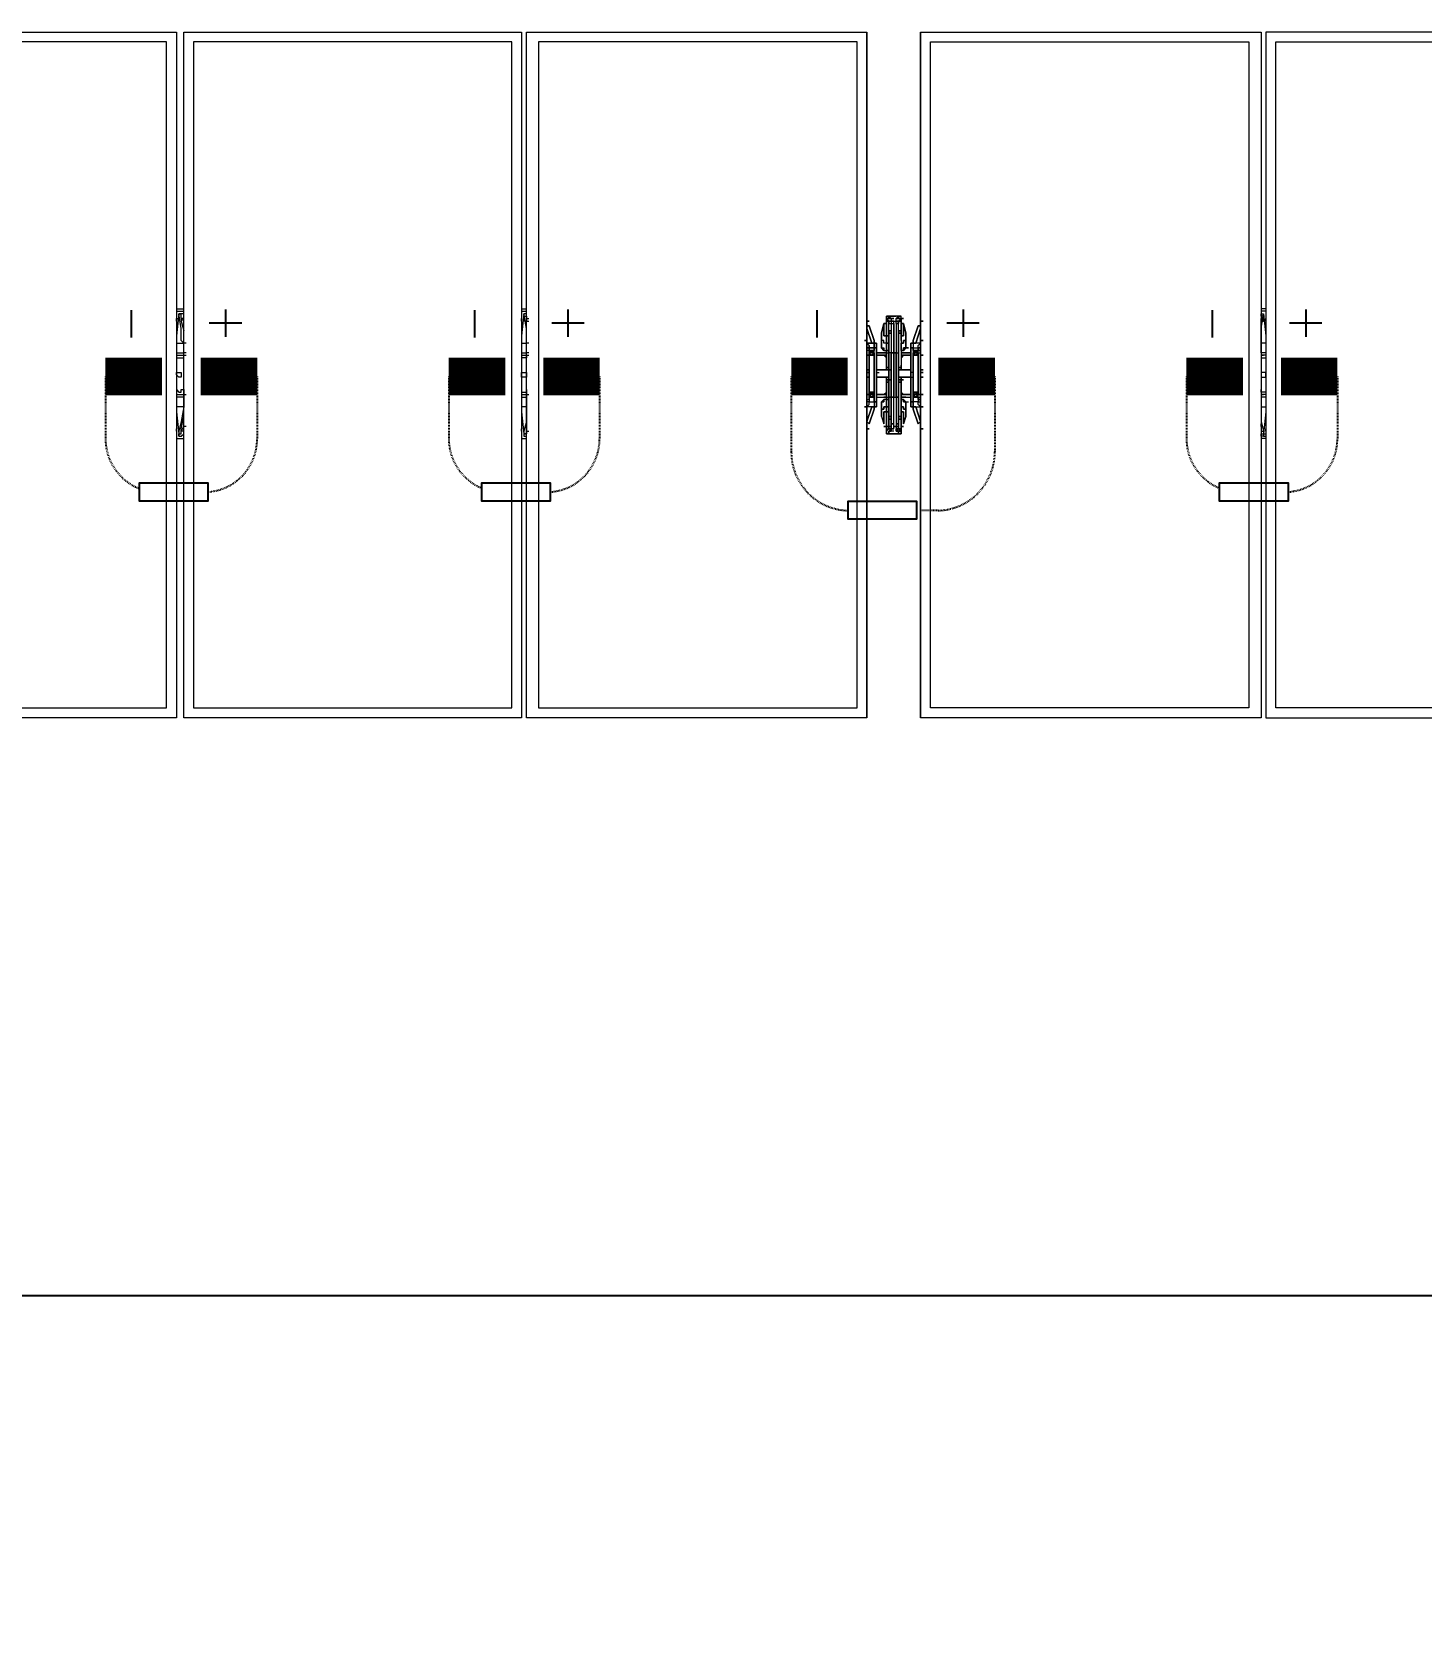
# Model space of a CAD drawing. Header units: feet. Extents: x -13743 to 68376, y -48 to 67763.
# Drawn here: x 5536.4 to 5719.9, y 9239.9 to 9451.6 of the extents above; entities that cross this region are included whole.
import ezdxf
from ezdxf import colors
from ezdxf.entities.mleader import LeaderData, LeaderLine
from ezdxf.lldxf.tags import DXFTag
from ezdxf.math import Vec2, Vec3

# ---------------------------------------------------------------- set-up
doc = ezdxf.new("R2010")
doc.units = ezdxf.units.FT
doc.header["$MEASUREMENT"] = 0
doc.linetypes.add('HIDDEN', pattern=[0.375, 0.25, -0.125])
for name, color, linetype in [('E-DC HARNESS-NEG', 170, 'DC HARNESS CABLE'), ('E-HARN-COMP', 8, 'Continuous'), ('E-TRNK-CABL-NEG', 6, 'HIDDEN'), ('E-TRUNK-CABLE-POS', 6, 'HIDDEN'), ('G-ANNO-TEXT', 1, 'Continuous'), ('Polarity-Text', 7, 'Continuous')]:
    doc.layers.add(name, color=color, linetype=linetype)
doc.styles.add('NEI-A', font='arial.ttf')
doc.styles.get("Standard").update_dxf_attribs({"font": 'arial.ttf'})
tags = doc.linetypes.add('DC HARNESS CABLE', pattern='A,0.5,-0.2,["DH",Standard,S=0.1,R=0,X=-0.1,Y=-0.05],-0.2', length=0.9).pattern_tags.tags
tags[6] = DXFTag(74, 10)

# ---------------------------------------------------------------- blocks, each defined once
blk = doc.blocks.new('A$C4742fff2')
at = {"lineweight": 5}
for points in [[(16.841, 0.4666), (17.071, 0.4666), (17.071, 0), (16.841, 0)], [(17.0643, 0.46), (16.8476, 0.46), (16.8476, 0.0067), (17.0643, 0.0067)], [(17.076, 0.4666), (17.306, 0.4666), (17.306, 0), (17.076, 0)], [(17.2993, 0.46), (17.0826, 0.46), (17.0826, 0.0067), (17.2993, 0.0067)], [(17.541, 0), (17.3093, 0), (17.3093, 0.4666), (17.541, 0.4666)], [(17.5343, 0.46), (17.3176, 0.46), (17.3176, 0.0067), (17.5343, 0.0067)], [(17.8093, 0), (17.5776, 0), (17.5776, 0.4666), (17.8093, 0.4666)], [(17.5843, 0.46), (17.8009, 0.46), (17.8009, 0.0067), (17.5843, 0.0067)], [(18.0426, 0.4666), (17.8126, 0.4666), (17.8126, 0), (18.0426, 0)], [(17.8193, 0.46), (18.0359, 0.46), (18.0359, 0.0067), (17.8193, 0.0067)], [(17.541, 0.2683), (17.541, 0.27), (17.541, 0.2767), (17.541, 0.27)], [(17.556, 0.2717), (17.5543, 0.2717), (17.5543, 0.2617), (17.5543, 0.2717), (17.556, 0.2717), (17.556, 0.2733), (17.5543, 0.2733), (17.5543, 0.2717), (17.556, 0.27), (17.556, 0.2683), (17.556, 0.27), (17.5543, 0.2717), (17.5543, 0.2733), (17.556, 0.2733)], [(17.5643, 0.2717), (17.5643, 0.2733), (17.5626, 0.2733), (17.5643, 0.2733), (17.5626, 0.2733), (17.5643, 0.2733), (17.5626, 0.2733), (17.5626, 0.2717), (17.561, 0.2717), (17.5626, 0.2717), (17.561, 0.2717), (17.5626, 0.2733), (17.5643, 0.2733), (17.5626, 0.2733), (17.5626, 0.2717)], [(17.5776, 0.27), (17.5776, 0.2683), (17.5776, 0.27), (17.5776, 0.2767)], [(17.5526, 0.25), (17.551, 0.2517), (17.551, 0.2617), (17.5526, 0.2683), (17.551, 0.2617), (17.551, 0.2517), (17.5526, 0.2517), (17.5526, 0.25), (17.5543, 0.25), (17.5543, 0.255), (17.5526, 0.255), (17.5526, 0.2567), (17.551, 0.2567), (17.551, 0.2517), (17.5526, 0.2517), (17.5526, 0.25), (17.551, 0.2517), (17.5526, 0.2517)], [(17.5526, 0.2683), (17.5543, 0.2683), (17.5526, 0.2683), (17.5526, 0.26), (17.5543, 0.26), (17.5543, 0.2567), (17.5543, 0.26), (17.5543, 0.2683), (17.5543, 0.26), (17.5526, 0.26)], [(17.5576, 0.2683), (17.5576, 0.2483), (17.556, 0.2483), (17.556, 0.2683)], [(17.5576, 0.2633), (17.556, 0.2633)], [(17.5593, 0.27), (17.5576, 0.27)], [(17.5626, 0.2717), (17.561, 0.2717)], [(17.561, 0.2683), (17.561, 0.2483), (17.5626, 0.2483), (17.5626, 0.2683)], [(17.566, 0.2717), (17.5643, 0.2717), (17.5643, 0.27), (17.5626, 0.27), (17.5643, 0.27), (17.5626, 0.27), (17.5643, 0.27), (17.5643, 0.2717)], [(17.5643, 0.2633), (17.5626, 0.2633)], [(17.5643, 0.2683), (17.5643, 0.26), (17.566, 0.26), (17.566, 0.2683)], [(17.551, 0.26), (17.551, 0.2583)], [(17.551, 0.2567), (17.551, 0.2517), (17.5526, 0.2517), (17.5526, 0.25), (17.5543, 0.25), (17.5543, 0.255), (17.5526, 0.255), (17.5526, 0.2567)], [(17.5543, 0.24), (17.5543, 0.2383), (17.556, 0.2383), (17.5543, 0.2383), (17.5543, 0.24), (17.5543, 0.2617)], [(17.5576, 0.2617), (17.556, 0.2617)], [(17.5643, 0.2617), (17.5626, 0.2617)], [(17.5676, 0.2617), (17.5676, 0.2517), (17.5676, 0.2567), (17.566, 0.2567), (17.566, 0.255), (17.5643, 0.255), (17.5643, 0.25), (17.566, 0.25), (17.566, 0.2517), (17.5676, 0.2517)], [(17.5676, 0.2567), (17.5676, 0.2517), (17.566, 0.2517), (17.566, 0.25), (17.5643, 0.25), (17.5643, 0.255), (17.566, 0.255), (17.566, 0.2567)], [(17.5676, 0.2583), (17.5676, 0.26)], [(17.5743, 0.2117), (17.5726, 0.2117), (17.5743, 0.2117), (17.5726, 0.2117), (17.5726, 0.21), (17.576, 0.2), (17.5726, 0.21), (17.5726, 0.2117), (17.5743, 0.2117), (17.5776, 0.2117), (17.576, 0.2133), (17.576, 0.215), (17.5726, 0.215), (17.5726, 0.2117), (17.5726, 0.21), (17.5726, 0.2117), (17.571, 0.2117), (17.571, 0.215), (17.5726, 0.215), (17.571, 0.215), (17.571, 0.2517), (17.5726, 0.2517), (17.576, 0.2517), (17.576, 0.2533), (17.5776, 0.255), (17.5743, 0.255), (17.5726, 0.255), (17.5726, 0.2517), (17.576, 0.2517), (17.576, 0.25), (17.5776, 0.25), (17.5776, 0.2517), (17.5776, 0.25), (17.5776, 0.2167), (17.576, 0.2167), (17.5776, 0.2167), (17.5776, 0.25), (17.576, 0.25), (17.576, 0.2517), (17.5776, 0.2517), (17.5776, 0.2533), (17.5776, 0.2517), (17.576, 0.2517), (17.576, 0.2533), (17.5776, 0.255), (17.5743, 0.255), (17.5726, 0.255), (17.5726, 0.2517), (17.571, 0.2517), (17.571, 0.215), (17.5726, 0.215), (17.571, 0.215), (17.571, 0.2117), (17.5726, 0.2117)], [(17.5426, 0.2467), (17.541, 0.2467), (17.5426, 0.2467), (17.5443, 0.2467), (17.546, 0.2467), (17.546, 0.2483), (17.5443, 0.2483), (17.5426, 0.2483), (17.5443, 0.25), (17.5443, 0.2483), (17.546, 0.2483), (17.546, 0.2467)], [(17.5443, 0.25), (17.5426, 0.25), (17.5426, 0.2483), (17.5426, 0.2467), (17.5443, 0.2467), (17.546, 0.2467), (17.546, 0.2483), (17.546, 0.25)], [(17.5443, 0.25), (17.5426, 0.2483), (17.5443, 0.2467), (17.546, 0.2483)], [(17.5443, 0.25), (17.5426, 0.2483), (17.5443, 0.2467), (17.546, 0.2483)], [(17.546, 0.2483), (17.5443, 0.2483)], [(17.5543, 0.2483), (17.5526, 0.2483), (17.5476, 0.2483)], [(17.5476, 0.2467), (17.5543, 0.2467)], [(17.5543, 0.2483), (17.5526, 0.2483)], [(17.566, 0.2483), (17.5643, 0.2483)], [(17.571, 0.2483), (17.5643, 0.2483), (17.566, 0.2483), (17.5676, 0.2483), (17.566, 0.2483)], [(17.5643, 0.2467), (17.571, 0.2467)], [(17.5743, 0.25), (17.5726, 0.2483), (17.5743, 0.2467), (17.576, 0.2483)], [(17.5743, 0.2467), (17.576, 0.2467), (17.576, 0.2483), (17.576, 0.25), (17.5743, 0.25), (17.5726, 0.25), (17.5726, 0.2483), (17.5726, 0.2467)], [(17.576, 0.2483), (17.5743, 0.2483), (17.576, 0.2483), (17.5743, 0.2483), (17.576, 0.2483), (17.5743, 0.2483), (17.576, 0.2483), (17.5743, 0.2483), (17.576, 0.2483), (17.576, 0.2467), (17.5743, 0.2467), (17.576, 0.2467), (17.5726, 0.2467), (17.5726, 0.2483), (17.5743, 0.2483), (17.5743, 0.25)], [(17.5743, 0.25), (17.5726, 0.2483), (17.5743, 0.2467), (17.576, 0.2483)], [(17.5726, 0.2483), (17.5726, 0.2467), (17.5743, 0.2467), (17.576, 0.2467), (17.576, 0.2483), (17.5743, 0.2483), (17.576, 0.2483), (17.5743, 0.2483), (17.576, 0.2483), (17.5743, 0.2483), (17.576, 0.2483), (17.5743, 0.2483), (17.576, 0.2483), (17.5743, 0.2483)], [(17.5793, 0.2467), (17.5776, 0.2467)], [(17.0726, 0.235), (17.0743, 0.235), (17.0743, 0.2317), (17.0726, 0.2317), (17.071, 0.2333), (17.071, 0.235)], [(17.3076, 0.235), (17.3093, 0.235), (17.3093, 0.2317), (17.306, 0.2317), (17.306, 0.2333), (17.306, 0.235)], [(17.5426, 0.2367), (17.541, 0.2367)], [(17.5426, 0.235), (17.541, 0.235)], [(17.5426, 0.2317), (17.541, 0.2317)], [(17.5426, 0.2317), (17.541, 0.2317)], [(17.5476, 0.2367), (17.556, 0.2367), (17.5576, 0.2367), (17.556, 0.2367), (17.5543, 0.2367), (17.556, 0.2367)], [(17.5543, 0.2367), (17.5543, 0.24)], [(17.556, 0.23), (17.5543, 0.23), (17.5543, 0.2317), (17.5543, 0.23), (17.5543, 0.2267), (17.5543, 0.23), (17.5543, 0.2267), (17.5543, 0.23)], [(17.5543, 0.2317), (17.5543, 0.23)], [(17.5576, 0.23), (17.556, 0.23)], [(17.5643, 0.2317), (17.5643, 0.23), (17.5626, 0.23), (17.5643, 0.23), (17.5643, 0.2267), (17.5643, 0.23), (17.5626, 0.23), (17.5643, 0.23), (17.5643, 0.2317), (17.5643, 0.23)], [(17.566, 0.23), (17.5643, 0.23), (17.5643, 0.2267), (17.5643, 0.23)], [(17.5793, 0.2367), (17.5776, 0.2367)], [(17.5793, 0.235), (17.5776, 0.235)], [(17.5793, 0.2317), (17.5776, 0.2317)], [(17.5793, 0.2317), (17.5776, 0.2317)], [(17.8109, 0.235), (17.8093, 0.235), (17.8093, 0.2317), (17.8126, 0.2317), (17.8126, 0.2333), (17.8126, 0.235)], [(17.546, 0.2217), (17.546, 0.22), (17.546, 0.2183), (17.5426, 0.2183), (17.5426, 0.22), (17.5443, 0.22), (17.5443, 0.2217), (17.5426, 0.22), (17.541, 0.22), (17.5426, 0.22), (17.5443, 0.2217), (17.5443, 0.22), (17.546, 0.22), (17.5443, 0.22), (17.546, 0.22), (17.5443, 0.22), (17.546, 0.22), (17.5443, 0.22), (17.546, 0.22), (17.546, 0.2183), (17.5443, 0.2183), (17.5426, 0.2183), (17.5443, 0.2183), (17.5426, 0.2183), (17.5426, 0.22), (17.5426, 0.2217), (17.5443, 0.2217)], [(17.5443, 0.2217), (17.5426, 0.22), (17.5443, 0.2183), (17.546, 0.22)], [(17.5443, 0.2217), (17.5426, 0.2217), (17.5426, 0.22), (17.5426, 0.2183), (17.5443, 0.2183), (17.546, 0.2183), (17.546, 0.22), (17.546, 0.2217)], [(17.5443, 0.2217), (17.5426, 0.22), (17.5443, 0.2183), (17.546, 0.22)], [(17.5643, 0.2267), (17.5643, 0.205), (17.5626, 0.205), (17.5643, 0.205), (17.5643, 0.2267), (17.5643, 0.2283), (17.5626, 0.2283), (17.5643, 0.2283)], [(17.5676, 0.2183), (17.566, 0.2183)], [(17.5743, 0.2217), (17.5726, 0.22), (17.5743, 0.2183), (17.576, 0.22)], [(17.5743, 0.2183), (17.576, 0.2183), (17.576, 0.22), (17.576, 0.2217), (17.5743, 0.2217), (17.5726, 0.2217), (17.5726, 0.22), (17.5726, 0.2183)], [(17.5743, 0.2217), (17.5726, 0.22), (17.5743, 0.2183), (17.576, 0.22)], [(17.5776, 0.22), (17.5793, 0.22), (17.5776, 0.22), (17.576, 0.22), (17.576, 0.2217), (17.5743, 0.2217), (17.5726, 0.2217), (17.5726, 0.22), (17.5726, 0.2183), (17.5743, 0.2183), (17.576, 0.2183), (17.5743, 0.2183), (17.5726, 0.2183), (17.5726, 0.22), (17.5743, 0.22), (17.576, 0.22), (17.5743, 0.22), (17.576, 0.22), (17.5743, 0.22), (17.576, 0.22), (17.5743, 0.22), (17.576, 0.22), (17.5743, 0.22), (17.576, 0.22)], [(17.5743, 0.22), (17.576, 0.22), (17.5743, 0.2217)], [(17.576, 0.22), (17.5743, 0.22)], [(17.551, 0.21), (17.5526, 0.21), (17.5526, 0.2117), (17.5543, 0.2117), (17.5543, 0.2083), (17.5543, 0.2117), (17.5543, 0.2167), (17.5526, 0.2167), (17.5526, 0.215), (17.551, 0.215)], [(17.5526, 0.215), (17.5526, 0.2167), (17.551, 0.215), (17.5526, 0.2167), (17.551, 0.215)], [(17.551, 0.215), (17.5526, 0.2167), (17.551, 0.215), (17.551, 0.205)], [(17.5676, 0.21), (17.5676, 0.215), (17.566, 0.215), (17.566, 0.2167), (17.5643, 0.2167), (17.5643, 0.2117), (17.5643, 0.2167), (17.566, 0.2167), (17.566, 0.215), (17.5676, 0.215)], [(17.5676, 0.2083), (17.5676, 0.21), (17.566, 0.21), (17.566, 0.2117), (17.5643, 0.2117), (17.5643, 0.2083), (17.5643, 0.2117), (17.566, 0.2117), (17.566, 0.21), (17.5676, 0.21)], [(17.566, 0.1983), (17.5643, 0.1983), (17.5643, 0.2083), (17.566, 0.2083), (17.566, 0.2), (17.566, 0.2083), (17.5643, 0.2083), (17.5643, 0.1983), (17.566, 0.1983), (17.5643, 0.1983)], [(17.566, 0.215), (17.566, 0.2167), (17.5676, 0.215), (17.566, 0.2167)], [(17.566, 0.2), (17.5676, 0.205), (17.5676, 0.215), (17.5676, 0.2133), (17.5676, 0.215), (17.5676, 0.205)], [(17.5776, 0.215), (17.5776, 0.2167)], [(17.541, 0.1967), (17.541, 0.19), (17.541, 0.1967), (17.541, 0.1983)], [(17.5543, 0.1933), (17.5543, 0.195), (17.556, 0.1967), (17.556, 0.1983), (17.5543, 0.1983), (17.556, 0.1983), (17.556, 0.1967), (17.5543, 0.195)], [(17.5576, 0.205), (17.556, 0.205)], [(17.5576, 0.2033), (17.556, 0.2033)], [(17.561, 0.1983), (17.5593, 0.1983)], [(17.5626, 0.2), (17.561, 0.2)], [(17.5626, 0.1967), (17.561, 0.1967)], [(17.561, 0.1967), (17.561, 0.195)], [(17.5626, 0.1967), (17.561, 0.1967)], [(17.5643, 0.2033), (17.5626, 0.2033)], [(17.5776, 0.19), (17.5776, 0.1967), (17.5776, 0.1983), (17.5776, 0.1967)]]:
    blk.add_lwpolyline(points, close=True, dxfattribs=at)
for points in [[(17.5343, 0.0067), (17.5343, 0.46)], [(17.541, 0), (17.541, 0.4666)], [(17.5776, 0.4666), (17.5776, 0)], [(17.5843, 0.0067), (17.5843, 0.46)], [(17.071, 0.2783), (17.076, 0.2783)], [(17.076, 0.27), (17.0743, 0.2717), (17.0743, 0.275), (17.0726, 0.275), (17.0743, 0.275)], [(17.0776, 0.255), (17.076, 0.255), (17.0743, 0.2567), (17.0743, 0.265), (17.0726, 0.275)], [(17.0726, 0.2733), (17.0726, 0.27)], [(17.306, 0.2783), (17.3093, 0.2783)], [(17.311, 0.255), (17.3093, 0.255), (17.3093, 0.265), (17.3076, 0.275), (17.3076, 0.2733), (17.3093, 0.2733), (17.3093, 0.2717), (17.3093, 0.27)], [(17.3076, 0.2733), (17.3076, 0.27)], [(17.556, 0.2733), (17.5576, 0.2717)], [(17.556, 0.2733), (17.5576, 0.2733)], [(17.556, 0.2733), (17.5576, 0.2733)], [(17.556, 0.2733), (17.5576, 0.2733)], [(17.556, 0.2733), (17.561, 0.2733)], [(17.5576, 0.2717), (17.556, 0.2733)], [(17.556, 0.2733), (17.5576, 0.2733)], [(17.556, 0.2733), (17.5576, 0.2733)], [(17.556, 0.2733), (17.5576, 0.2733)], [(17.556, 0.2733), (17.5576, 0.2733)], [(17.5626, 0.2733), (17.5576, 0.2733)], [(17.5626, 0.2733), (17.561, 0.2733)], [(17.5626, 0.2733), (17.561, 0.2717)], [(17.5626, 0.2733), (17.5643, 0.2733)], [(17.5626, 0.2683), (17.5626, 0.27), (17.5643, 0.2717), (17.5643, 0.2733)], [(17.8126, 0.2783), (17.8093, 0.2783)], [(17.8109, 0.255), (17.8093, 0.255), (17.8093, 0.265), (17.8109, 0.275), (17.8109, 0.2733), (17.8093, 0.2733), (17.8093, 0.2717), (17.8093, 0.27)], [(17.8109, 0.27), (17.8109, 0.2733)], [(17.541, 0.2667), (17.541, 0.2667)], [(17.541, 0.2667), (17.541, 0.2667)], [(17.546, 0.255), (17.546, 0.2517), (17.5426, 0.2517), (17.5426, 0.25), (17.5426, 0.2517), (17.541, 0.2517), (17.541, 0.2533), (17.541, 0.2517), (17.5426, 0.2517), (17.5426, 0.2533), (17.541, 0.255), (17.5443, 0.255), (17.546, 0.255), (17.5443, 0.255), (17.546, 0.255), (17.546, 0.2567), (17.5426, 0.2667), (17.546, 0.2567), (17.546, 0.255), (17.5443, 0.255), (17.541, 0.255), (17.5426, 0.2533), (17.5426, 0.2517), (17.546, 0.2517), (17.546, 0.255), (17.546, 0.2567), (17.546, 0.255), (17.5476, 0.255), (17.5476, 0.2517), (17.546, 0.2517), (17.5476, 0.2517), (17.5476, 0.215), (17.546, 0.215), (17.5476, 0.215), (17.5476, 0.2117), (17.546, 0.2117)], [(17.5476, 0.2183), (17.5543, 0.2183), (17.5526, 0.2183), (17.5543, 0.2183), (17.5526, 0.2183), (17.5543, 0.2183), (17.5526, 0.2183), (17.5543, 0.2183), (17.556, 0.2183), (17.556, 0.1983), (17.5576, 0.1983), (17.5576, 0.2183), (17.5593, 0.2183), (17.5593, 0.2483), (17.5576, 0.2483), (17.5576, 0.2183), (17.556, 0.2183), (17.556, 0.2483), (17.556, 0.2183), (17.5576, 0.2183), (17.5576, 0.2483), (17.556, 0.2483), (17.556, 0.2683), (17.5576, 0.2683), (17.5576, 0.2483), (17.5593, 0.2483), (17.561, 0.2483), (17.561, 0.2183), (17.5626, 0.2183), (17.5626, 0.2483), (17.5626, 0.2183), (17.561, 0.2183), (17.561, 0.2483), (17.5626, 0.2483), (17.5626, 0.2683), (17.561, 0.2683), (17.561, 0.2483), (17.5593, 0.2483), (17.5593, 0.2183), (17.561, 0.2183), (17.561, 0.1983), (17.561, 0.1967), (17.561, 0.195), (17.5626, 0.195), (17.5643, 0.195), (17.5626, 0.195), (17.5626, 0.1933), (17.5643, 0.1933), (17.5626, 0.1933), (17.5643, 0.1933), (17.5626, 0.1933), (17.5626, 0.195), (17.5643, 0.195), (17.5626, 0.195), (17.561, 0.195)], [(17.5593, 0.2717), (17.5576, 0.2717), (17.556, 0.2717), (17.5576, 0.2717), (17.556, 0.2717), (17.5576, 0.2717), (17.5576, 0.2683), (17.5593, 0.2683), (17.5593, 0.2483), (17.5593, 0.2683), (17.5593, 0.27), (17.5576, 0.27), (17.556, 0.27), (17.5543, 0.27), (17.5543, 0.2717), (17.5543, 0.27), (17.556, 0.27), (17.5576, 0.27), (17.5593, 0.27), (17.561, 0.27), (17.5626, 0.27), (17.5643, 0.2717), (17.5626, 0.2717), (17.5643, 0.2717), (17.5643, 0.2617), (17.5643, 0.24), (17.5643, 0.2367), (17.5643, 0.24), (17.5643, 0.2367), (17.5626, 0.2367), (17.5643, 0.2367), (17.566, 0.2367), (17.5643, 0.2367)], [(17.556, 0.2717), (17.5576, 0.2717), (17.556, 0.2717)], [(17.5576, 0.2717), (17.5576, 0.2683), (17.5593, 0.2683), (17.5593, 0.27), (17.561, 0.27), (17.5626, 0.27), (17.561, 0.27), (17.5626, 0.27), (17.5626, 0.2683), (17.561, 0.2683), (17.561, 0.2717), (17.5626, 0.2717), (17.5643, 0.2717), (17.5643, 0.2617), (17.5643, 0.24), (17.5643, 0.2383), (17.5626, 0.2383), (17.5643, 0.2383), (17.5643, 0.24), (17.5643, 0.2367), (17.5626, 0.2367), (17.571, 0.2367), (17.5626, 0.2367), (17.5643, 0.2367), (17.566, 0.2367), (17.5643, 0.2367), (17.566, 0.2367), (17.5643, 0.2367), (17.566, 0.2367)], [(17.5576, 0.2717), (17.5593, 0.2717)], [(17.5576, 0.2717), (17.5593, 0.2717)], [(17.5576, 0.2717), (17.5593, 0.2717)], [(17.5576, 0.2717), (17.5593, 0.2717)], [(17.5576, 0.2717), (17.5593, 0.2717)], [(17.5576, 0.2717), (17.5593, 0.2717)], [(17.561, 0.2717), (17.5626, 0.2717)], [(17.561, 0.2717), (17.5626, 0.2717)], [(17.561, 0.2683), (17.561, 0.2717)], [(17.5626, 0.2717), (17.561, 0.2717)], [(17.561, 0.2683), (17.5626, 0.2683)], [(17.5693, 0.2517), (17.5676, 0.2517), (17.566, 0.25), (17.5676, 0.2517), (17.5693, 0.2517), (17.5676, 0.2517), (17.566, 0.25), (17.5676, 0.2517), (17.5676, 0.2533), (17.5676, 0.2517), (17.5676, 0.2617), (17.566, 0.2683), (17.566, 0.26), (17.5643, 0.26), (17.5643, 0.2567), (17.5643, 0.26), (17.5643, 0.2683), (17.566, 0.2683), (17.5676, 0.2617), (17.5676, 0.2517), (17.566, 0.25), (17.566, 0.2517), (17.566, 0.25), (17.5676, 0.2517)], [(17.5743, 0.255), (17.5726, 0.255), (17.5726, 0.2567), (17.576, 0.2667), (17.5726, 0.2567), (17.5726, 0.255), (17.5743, 0.255), (17.5726, 0.255), (17.571, 0.255), (17.571, 0.2517), (17.5726, 0.2517), (17.571, 0.2517), (17.571, 0.255), (17.5726, 0.255), (17.5726, 0.2567), (17.5726, 0.255)], [(17.5776, 0.2667), (17.5776, 0.2667)], [(17.5776, 0.2667), (17.5776, 0.2667)], [(17.0776, 0.2483), (17.076, 0.2483), (17.076, 0.255)], [(17.311, 0.2483), (17.3093, 0.2483), (17.3093, 0.255)], [(17.5426, 0.2483), (17.5426, 0.25), (17.541, 0.25), (17.541, 0.2517), (17.541, 0.25), (17.541, 0.2167), (17.5426, 0.2167), (17.5426, 0.215), (17.546, 0.215), (17.546, 0.2117), (17.5443, 0.2117), (17.541, 0.2117), (17.5426, 0.2133), (17.5426, 0.215), (17.541, 0.215), (17.541, 0.2167)], [(17.5476, 0.2117), (17.546, 0.2117), (17.5476, 0.2117), (17.5476, 0.215), (17.546, 0.215), (17.5476, 0.215), (17.5476, 0.2517), (17.546, 0.2517), (17.5476, 0.2517), (17.5476, 0.255), (17.546, 0.255), (17.5476, 0.255)], [(17.546, 0.2517), (17.546, 0.2517)], [(17.5476, 0.2517), (17.5476, 0.2517)], [(17.5476, 0.2517), (17.5476, 0.2517)], [(17.551, 0.2517), (17.551, 0.2617), (17.551, 0.2517), (17.5526, 0.25), (17.551, 0.2517), (17.551, 0.2533), (17.551, 0.2517), (17.5526, 0.25), (17.551, 0.2517), (17.5526, 0.2517)], [(17.551, 0.2617), (17.551, 0.2617)], [(17.551, 0.2617), (17.551, 0.2617)], [(17.5676, 0.2617), (17.5676, 0.2617)], [(17.5676, 0.2617), (17.5676, 0.2617)], [(17.571, 0.2517), (17.571, 0.2517)], [(17.571, 0.2517), (17.571, 0.2517)], [(17.5726, 0.2517), (17.5726, 0.2517)], [(17.8109, 0.2483), (17.8093, 0.2483), (17.8093, 0.255)], [(17.071, 0.2483), (17.076, 0.2483)], [(17.071, 0.2467), (17.076, 0.2467), (17.0776, 0.2467)], [(17.071, 0.245), (17.0743, 0.245), (17.076, 0.245), (17.076, 0.2467)], [(17.306, 0.2483), (17.3093, 0.2483)], [(17.306, 0.2467), (17.3093, 0.2467), (17.311, 0.2467)], [(17.3093, 0.2467), (17.3093, 0.245), (17.306, 0.245)], [(17.546, 0.25), (17.5443, 0.25), (17.5426, 0.25), (17.541, 0.25), (17.541, 0.2167), (17.5426, 0.2167)], [(17.5443, 0.2483), (17.5443, 0.25), (17.5426, 0.2483), (17.5426, 0.2467), (17.5426, 0.2483)], [(17.5426, 0.25), (17.5426, 0.25)], [(17.5426, 0.2467), (17.5426, 0.2483)], [(17.5426, 0.2483), (17.5426, 0.2483)], [(17.5426, 0.2467), (17.5443, 0.2467)], [(17.5426, 0.2467), (17.5426, 0.2467)], [(17.5443, 0.25), (17.5443, 0.25)], [(17.5443, 0.2483), (17.546, 0.2483)], [(17.5443, 0.2483), (17.546, 0.2483)], [(17.5443, 0.2483), (17.546, 0.2483)], [(17.5443, 0.2483), (17.546, 0.2483)], [(17.5443, 0.2483), (17.546, 0.2483)], [(17.5443, 0.2483), (17.546, 0.2483), (17.546, 0.2467), (17.5443, 0.2467)], [(17.5443, 0.2483), (17.546, 0.2483)], [(17.5443, 0.2483), (17.546, 0.2483)], [(17.5443, 0.2483), (17.546, 0.2483)], [(17.5443, 0.2483), (17.546, 0.2483)], [(17.5443, 0.2483), (17.546, 0.2483)], [(17.5443, 0.2483), (17.546, 0.2483)], [(17.5443, 0.2483), (17.546, 0.2483)], [(17.5443, 0.2483), (17.546, 0.2483)], [(17.5443, 0.2483), (17.546, 0.2483)], [(17.5443, 0.2483), (17.546, 0.2483)], [(17.5443, 0.2467), (17.546, 0.2467)], [(17.5443, 0.2467), (17.5443, 0.2467)], [(17.546, 0.25), (17.546, 0.25)], [(17.546, 0.2483), (17.546, 0.25)], [(17.546, 0.2483), (17.546, 0.2483)], [(17.546, 0.2467), (17.546, 0.2467)], [(17.5543, 0.2483), (17.5526, 0.2483)], [(17.5526, 0.2483), (17.5543, 0.2483)], [(17.5526, 0.2483), (17.5543, 0.2483)], [(17.5543, 0.245), (17.5526, 0.2467)], [(17.5543, 0.2483), (17.556, 0.2483)], [(17.5543, 0.2483), (17.556, 0.2483)], [(17.566, 0.2483), (17.5676, 0.2483), (17.566, 0.2483), (17.5643, 0.2483)], [(17.566, 0.2467), (17.5643, 0.245)], [(17.576, 0.2483), (17.576, 0.25), (17.5743, 0.25), (17.5726, 0.25), (17.5726, 0.2483), (17.5726, 0.2467), (17.5743, 0.2467)], [(17.5726, 0.25), (17.5726, 0.25)], [(17.5726, 0.2483), (17.5726, 0.2483)], [(17.5726, 0.2467), (17.5726, 0.2467)], [(17.5743, 0.2483), (17.5743, 0.25), (17.576, 0.2483)], [(17.5743, 0.25), (17.5743, 0.25)], [(17.5743, 0.2483), (17.576, 0.2483)], [(17.5743, 0.2467), (17.5743, 0.2467)], [(17.576, 0.25), (17.576, 0.25)], [(17.576, 0.2467), (17.576, 0.2483), (17.5776, 0.2483)], [(17.576, 0.2483), (17.576, 0.2483)], [(17.576, 0.2467), (17.576, 0.2467)], [(17.8126, 0.2483), (17.8093, 0.2483)], [(17.8126, 0.2467), (17.8093, 0.2467), (17.8109, 0.2467)], [(17.8093, 0.2467), (17.8093, 0.245), (17.8126, 0.245)], [(17.5476, 0.235), (17.5476, 0.2317), (17.556, 0.2317), (17.5476, 0.2317), (17.5493, 0.2317)], [(17.5476, 0.2317), (17.5476, 0.235), (17.5493, 0.235)], [(17.5543, 0.2367), (17.5543, 0.24)], [(17.5543, 0.2367), (17.5543, 0.24)], [(17.5543, 0.2367), (17.556, 0.2367)], [(17.5543, 0.2367), (17.556, 0.2367)], [(17.5543, 0.2367), (17.556, 0.2367)], [(17.5543, 0.2367), (17.556, 0.2367)], [(17.5543, 0.2367), (17.556, 0.2367)], [(17.556, 0.2367), (17.5576, 0.2367)], [(17.556, 0.2367), (17.5576, 0.2367)], [(17.556, 0.23), (17.5576, 0.23)], [(17.556, 0.23), (17.5576, 0.23)], [(17.5726, 0.235), (17.571, 0.235), (17.571, 0.2317), (17.5626, 0.2317), (17.571, 0.2317), (17.5726, 0.2317)], [(17.571, 0.235), (17.571, 0.2317)], [(17.071, 0.2233), (17.0726, 0.2217), (17.0743, 0.2217), (17.0743, 0.2233), (17.076, 0.2233), (17.076, 0.22), (17.076, 0.2183), (17.076, 0.2117), (17.0743, 0.2017), (17.0726, 0.195), (17.0726, 0.1933), (17.0743, 0.1933)], [(17.071, 0.22), (17.076, 0.22), (17.0776, 0.22)], [(17.076, 0.2183), (17.071, 0.2183)], [(17.306, 0.2233), (17.306, 0.2217), (17.3093, 0.2217), (17.3093, 0.2233), (17.3093, 0.22), (17.3093, 0.2183)], [(17.306, 0.22), (17.3093, 0.22), (17.311, 0.22)], [(17.306, 0.2183), (17.3093, 0.2183), (17.3093, 0.2117), (17.3093, 0.2017), (17.3076, 0.195), (17.3076, 0.1933), (17.3093, 0.1933)], [(17.5426, 0.2217), (17.5426, 0.2217)], [(17.5426, 0.2183), (17.5426, 0.22), (17.5443, 0.22), (17.546, 0.22), (17.5443, 0.22), (17.546, 0.22), (17.5443, 0.22), (17.546, 0.22), (17.5443, 0.22), (17.546, 0.22), (17.5443, 0.22), (17.546, 0.22), (17.5443, 0.22), (17.546, 0.22), (17.546, 0.2183), (17.5443, 0.2183)], [(17.5426, 0.22), (17.5426, 0.22)], [(17.5426, 0.2183), (17.5426, 0.2183)], [(17.5443, 0.2217), (17.5443, 0.2217)], [(17.5443, 0.22), (17.546, 0.22), (17.5443, 0.22)], [(17.5443, 0.2183), (17.5443, 0.2183)], [(17.546, 0.2217), (17.546, 0.2217)], [(17.546, 0.22), (17.546, 0.22)], [(17.546, 0.2183), (17.546, 0.2183)], [(17.5476, 0.22), (17.5543, 0.22), (17.5476, 0.22), (17.5526, 0.22), (17.5543, 0.2217)], [(17.5543, 0.205), (17.5543, 0.2267), (17.5543, 0.2283), (17.556, 0.2283), (17.5543, 0.2283), (17.5543, 0.2267), (17.5543, 0.205), (17.5543, 0.1967), (17.5543, 0.195), (17.5543, 0.1967), (17.556, 0.1967), (17.5576, 0.1967), (17.5593, 0.1967), (17.5576, 0.1967), (17.5593, 0.1967), (17.5576, 0.1967), (17.5593, 0.1967), (17.5593, 0.2), (17.5576, 0.2), (17.5593, 0.2), (17.5593, 0.2183), (17.561, 0.2183), (17.561, 0.1983), (17.5626, 0.1983), (17.5626, 0.2183), (17.5626, 0.1983), (17.561, 0.1983), (17.561, 0.1967), (17.5626, 0.1967), (17.561, 0.1967)], [(17.5543, 0.2183), (17.5543, 0.22)], [(17.5543, 0.205), (17.5543, 0.1967), (17.5543, 0.195), (17.5543, 0.1967), (17.556, 0.1967), (17.5576, 0.1967), (17.556, 0.195), (17.5576, 0.195), (17.5576, 0.1967), (17.5576, 0.195), (17.5576, 0.1967), (17.5576, 0.195), (17.556, 0.195), (17.556, 0.1933), (17.5543, 0.1933), (17.556, 0.1933), (17.556, 0.195), (17.5576, 0.195), (17.556, 0.195), (17.5576, 0.195), (17.5576, 0.1967), (17.5576, 0.1983), (17.5576, 0.1967), (17.5593, 0.1967), (17.5593, 0.2), (17.5593, 0.2183), (17.5576, 0.2183), (17.5576, 0.1983), (17.556, 0.1983), (17.556, 0.2183)], [(17.5643, 0.2217), (17.566, 0.22), (17.571, 0.22)], [(17.5643, 0.22), (17.571, 0.22), (17.5643, 0.22), (17.5643, 0.2183), (17.566, 0.2183), (17.5643, 0.2183), (17.571, 0.2183)], [(17.5643, 0.2183), (17.566, 0.2183), (17.5676, 0.2183), (17.566, 0.2183)], [(17.5726, 0.2217), (17.5726, 0.2217)], [(17.5726, 0.22), (17.5726, 0.2183), (17.576, 0.2183), (17.576, 0.22)], [(17.5726, 0.22), (17.5743, 0.22)], [(17.5726, 0.22), (17.5726, 0.22)], [(17.5726, 0.2183), (17.5726, 0.2183)], [(17.576, 0.22), (17.5743, 0.2217), (17.5743, 0.22)], [(17.5743, 0.2217), (17.5743, 0.2217)], [(17.5743, 0.22), (17.576, 0.22)], [(17.5743, 0.22), (17.576, 0.22)], [(17.5743, 0.22), (17.576, 0.22)], [(17.5743, 0.22), (17.576, 0.22)], [(17.5743, 0.22), (17.576, 0.22)], [(17.5743, 0.22), (17.576, 0.22)], [(17.5743, 0.2183), (17.5743, 0.2183)], [(17.576, 0.2217), (17.576, 0.2217)], [(17.576, 0.2183), (17.576, 0.22)], [(17.576, 0.22), (17.576, 0.22)], [(17.576, 0.2183), (17.576, 0.22)], [(17.576, 0.2183), (17.5776, 0.2183)], [(17.576, 0.2183), (17.576, 0.2183)], [(17.8126, 0.2233), (17.8126, 0.2217), (17.8093, 0.2217), (17.8093, 0.2233), (17.8093, 0.22), (17.8093, 0.2183)], [(17.8126, 0.22), (17.8093, 0.22), (17.8109, 0.22)], [(17.8126, 0.2183), (17.8093, 0.2183), (17.8093, 0.2117), (17.8093, 0.2017), (17.8109, 0.195), (17.8109, 0.1933), (17.8126, 0.1933)], [(17.5426, 0.2167), (17.5426, 0.215), (17.546, 0.215), (17.546, 0.2117), (17.546, 0.21), (17.546, 0.2117), (17.5443, 0.2117), (17.546, 0.2117), (17.546, 0.21), (17.5426, 0.2), (17.546, 0.21), (17.546, 0.2117), (17.5443, 0.2117), (17.541, 0.2117), (17.5426, 0.2133), (17.5426, 0.215), (17.541, 0.215), (17.541, 0.2133), (17.541, 0.215), (17.541, 0.2167)], [(17.546, 0.215), (17.546, 0.215)], [(17.546, 0.215), (17.546, 0.215)], [(17.5476, 0.215), (17.5476, 0.215)], [(17.5476, 0.215), (17.5476, 0.215)], [(17.5543, 0.2167), (17.5526, 0.2167), (17.5526, 0.215), (17.551, 0.215)], [(17.5526, 0.215), (17.5526, 0.2167), (17.551, 0.215)], [(17.551, 0.2133), (17.551, 0.215), (17.551, 0.205), (17.5526, 0.2)], [(17.551, 0.21), (17.551, 0.215)], [(17.551, 0.205), (17.551, 0.215)], [(17.551, 0.2133), (17.551, 0.215)], [(17.5543, 0.2117), (17.5526, 0.2117), (17.5526, 0.21), (17.551, 0.21)], [(17.551, 0.2083), (17.551, 0.21)], [(17.551, 0.2083), (17.551, 0.21)], [(17.5526, 0.1983), (17.5543, 0.1983), (17.5543, 0.2083), (17.5526, 0.2083), (17.5526, 0.2)], [(17.5526, 0.2), (17.5526, 0.2083), (17.5543, 0.2083), (17.5543, 0.1983), (17.5526, 0.1983)], [(17.5543, 0.2167), (17.5543, 0.2117)], [(17.5676, 0.215), (17.5676, 0.205), (17.5676, 0.215), (17.566, 0.2167), (17.5676, 0.215), (17.566, 0.2167), (17.5676, 0.215), (17.5693, 0.215)], [(17.571, 0.215), (17.571, 0.215)], [(17.571, 0.215), (17.571, 0.215)], [(17.576, 0.215), (17.5726, 0.215)], [(17.5726, 0.2117), (17.5726, 0.215)], [(17.5726, 0.215), (17.5726, 0.215)], [(17.5726, 0.215), (17.5726, 0.215)], [(17.5743, 0.2117), (17.5776, 0.2117)], [(17.576, 0.2167), (17.576, 0.215)], [(17.576, 0.2167), (17.576, 0.215)], [(17.576, 0.215), (17.5776, 0.215)], [(17.5776, 0.2117), (17.576, 0.2133), (17.576, 0.215), (17.5776, 0.215), (17.5776, 0.2133)], [(17.5776, 0.2133), (17.5776, 0.215)], [(17.0726, 0.1917), (17.0726, 0.1933), (17.0743, 0.1933), (17.0743, 0.195), (17.076, 0.1983)], [(17.0726, 0.1967), (17.0726, 0.1933), (17.0726, 0.1917), (17.0743, 0.1917)], [(17.3093, 0.1983), (17.3093, 0.195), (17.3093, 0.1933), (17.3076, 0.1933), (17.3076, 0.1917), (17.3093, 0.1917)], [(17.3076, 0.1967), (17.3076, 0.1933), (17.3076, 0.1917)], [(17.541, 0.2), (17.541, 0.2)], [(17.541, 0.2), (17.541, 0.2)], [(17.541, 0.1967), (17.541, 0.1967)], [(17.551, 0.205), (17.551, 0.205)], [(17.551, 0.205), (17.5526, 0.2)], [(17.551, 0.205), (17.551, 0.205)], [(17.5643, 0.1967), (17.5643, 0.205), (17.5643, 0.1967), (17.5643, 0.195), (17.5643, 0.1967), (17.5626, 0.1967), (17.5643, 0.1967), (17.5626, 0.1967), (17.5643, 0.1967), (17.5643, 0.195), (17.5626, 0.1967), (17.5626, 0.1983), (17.5626, 0.1967), (17.5643, 0.195), (17.5643, 0.1933), (17.5626, 0.1933), (17.561, 0.1933), (17.556, 0.1933)], [(17.5576, 0.1933), (17.556, 0.1933), (17.5576, 0.1933), (17.5626, 0.1933), (17.5626, 0.195), (17.561, 0.195), (17.561, 0.1967), (17.561, 0.195), (17.5626, 0.195)], [(17.556, 0.1967), (17.5576, 0.1967), (17.5593, 0.1967)], [(17.561, 0.1967), (17.5626, 0.1967)], [(17.561, 0.1967), (17.5626, 0.195), (17.5626, 0.1933)], [(17.5626, 0.1967), (17.5643, 0.1967)], [(17.5643, 0.1967), (17.5643, 0.195)], [(17.5676, 0.205), (17.5676, 0.205)], [(17.5676, 0.205), (17.5676, 0.205)], [(17.5776, 0.2), (17.5776, 0.2)], [(17.5776, 0.2), (17.5776, 0.2)], [(17.5776, 0.1967), (17.5776, 0.1967)], [(17.8093, 0.1983), (17.8093, 0.195), (17.8093, 0.1933), (17.8109, 0.1933), (17.8109, 0.1917), (17.8126, 0.1917)], [(17.8109, 0.1967), (17.8109, 0.1933), (17.8109, 0.1917)], [(17.071, 0.19), (17.076, 0.19)], [(17.306, 0.19), (17.3093, 0.19)], [(17.5593, 0.195), (17.5576, 0.195), (17.556, 0.195), (17.556, 0.1933), (17.5576, 0.1933), (17.556, 0.1933), (17.556, 0.195), (17.5576, 0.195)], [(17.5643, 0.1933), (17.5643, 0.195)], [(17.8126, 0.19), (17.8093, 0.19)]]:
    blk.add_lwpolyline(points, dxfattribs=at)
at = {"color": 8, "lineweight": 5, "true_color": 0x808080}
for points in [[(17.071, 0.2767), (17.076, 0.2767)], [(17.076, 0.2733), (17.076, 0.275), (17.0726, 0.275), (17.071, 0.26)], [(17.0726, 0.2733), (17.0726, 0.2733)], [(17.306, 0.2767), (17.3093, 0.2767)], [(17.3093, 0.2733), (17.3093, 0.275), (17.3076, 0.275), (17.306, 0.26)], [(17.3076, 0.2733), (17.3076, 0.2733)], [(17.556, 0.2733), (17.556, 0.2733)], [(17.556, 0.2733), (17.556, 0.2733)], [(17.5626, 0.2733), (17.5626, 0.2733)], [(17.5626, 0.2733), (17.5626, 0.2733)], [(17.8126, 0.2767), (17.8093, 0.2767)], [(17.8093, 0.2733), (17.8093, 0.275), (17.8109, 0.275), (17.8126, 0.26)], [(17.8109, 0.2733), (17.8109, 0.2733)], [(17.071, 0.2717), (17.071, 0.27), (17.071, 0.2717), (17.0726, 0.2717)], [(17.076, 0.2717), (17.0743, 0.2717), (17.0743, 0.27), (17.076, 0.2633)], [(17.076, 0.2667), (17.076, 0.27)], [(17.3093, 0.2633), (17.3093, 0.2717), (17.311, 0.2717)], [(17.3093, 0.2667), (17.3093, 0.27), (17.311, 0.27)], [(17.8093, 0.2633), (17.8093, 0.2717), (17.8109, 0.2717)], [(17.8093, 0.2667), (17.8093, 0.27), (17.8109, 0.27)], [(17.071, 0.255), (17.076, 0.255)], [(17.306, 0.255), (17.3093, 0.255)], [(17.8126, 0.255), (17.8093, 0.255)], [(17.556, 0.23), (17.5576, 0.23)], [(17.556, 0.23), (17.5576, 0.23)], [(17.5626, 0.23), (17.5643, 0.23)], [(17.5626, 0.23), (17.5643, 0.23)], [(17.076, 0.2117), (17.071, 0.2117)], [(17.071, 0.2083), (17.0726, 0.1933)], [(17.3093, 0.2117), (17.306, 0.2117)], [(17.306, 0.2083), (17.3076, 0.1933)], [(17.8093, 0.2117), (17.8126, 0.2117)], [(17.8126, 0.2083), (17.8109, 0.1933)], [(17.071, 0.1983), (17.071, 0.195), (17.071, 0.1967)], [(17.076, 0.195), (17.0743, 0.195), (17.0743, 0.1967), (17.076, 0.205)], [(17.0776, 0.1983), (17.076, 0.1983), (17.076, 0.2)], [(17.306, 0.1983), (17.306, 0.195), (17.306, 0.1967)], [(17.3093, 0.205), (17.3093, 0.195), (17.311, 0.195)], [(17.3093, 0.1983), (17.3093, 0.2)], [(17.556, 0.1967), (17.5576, 0.1967)], [(17.556, 0.1967), (17.5576, 0.1967)], [(17.556, 0.1967), (17.5576, 0.1967)], [(17.556, 0.1967), (17.5576, 0.1967)], [(17.5576, 0.1967), (17.5593, 0.1967)], [(17.5576, 0.1967), (17.5593, 0.1967)], [(17.561, 0.1967), (17.5626, 0.1967)], [(17.561, 0.1967), (17.5626, 0.1967)], [(17.5626, 0.1967), (17.5643, 0.1967)], [(17.5626, 0.1967), (17.5643, 0.1967)], [(17.5626, 0.1967), (17.5643, 0.1967)], [(17.5626, 0.1967), (17.5643, 0.1967)], [(17.5643, 0.1967), (17.5643, 0.205)], [(17.5643, 0.205), (17.5643, 0.1967)], [(17.8093, 0.205), (17.8093, 0.195), (17.8109, 0.195)], [(17.8093, 0.1983), (17.8093, 0.2)], [(17.8126, 0.1983), (17.8126, 0.195), (17.8126, 0.1967)], [(17.071, 0.19), (17.076, 0.19)], [(17.0726, 0.1917), (17.0743, 0.1917), (17.076, 0.1933)], [(17.0726, 0.1933), (17.0726, 0.1933)], [(17.306, 0.19), (17.3093, 0.19)], [(17.3076, 0.1917), (17.3093, 0.1917), (17.3093, 0.1933)], [(17.3076, 0.1933), (17.3076, 0.1933)], [(17.556, 0.195), (17.556, 0.195)], [(17.556, 0.195), (17.556, 0.195)], [(17.5626, 0.195), (17.5626, 0.195)], [(17.5626, 0.195), (17.5626, 0.195)], [(17.8109, 0.1917), (17.8093, 0.1917), (17.8093, 0.1933)], [(17.8126, 0.19), (17.8093, 0.19)], [(17.8109, 0.1933), (17.8109, 0.1933)]]:
    blk.add_lwpolyline(points, dxfattribs=at)
for points in [[(17.5576, 0.2733), (17.556, 0.2733)], [(17.5643, 0.2733), (17.5626, 0.2733)], [(17.306, 0.2717), (17.306, 0.27)], [(17.5426, 0.27), (17.541, 0.27)], [(17.541, 0.2667), (17.541, 0.2683)], [(17.541, 0.265), (17.541, 0.2667), (17.5426, 0.2667), (17.541, 0.2667), (17.541, 0.265), (17.5443, 0.255)], [(17.5543, 0.27), (17.5543, 0.2617)], [(17.5576, 0.27), (17.556, 0.27), (17.5576, 0.27), (17.556, 0.27), (17.5576, 0.27), (17.5593, 0.27)], [(17.5576, 0.27), (17.556, 0.27)], [(17.5576, 0.2367), (17.556, 0.2367), (17.556, 0.2383), (17.556, 0.2633), (17.556, 0.2383), (17.556, 0.2367), (17.5576, 0.2367), (17.556, 0.2367)], [(17.5593, 0.2717), (17.5576, 0.2717)], [(17.5626, 0.2717), (17.561, 0.2717)], [(17.5643, 0.2617), (17.5643, 0.27), (17.5626, 0.27), (17.5643, 0.27), (17.5626, 0.27), (17.561, 0.27), (17.5626, 0.27), (17.5643, 0.27), (17.5626, 0.27), (17.5643, 0.27)], [(17.5643, 0.2367), (17.5626, 0.2367), (17.5626, 0.2383), (17.5626, 0.2633), (17.5626, 0.2383), (17.5626, 0.2367), (17.5643, 0.2367), (17.5626, 0.2367)], [(17.5743, 0.255), (17.5776, 0.265), (17.5776, 0.2667), (17.576, 0.2667), (17.5776, 0.2667), (17.5776, 0.265)], [(17.5793, 0.27), (17.5776, 0.27)], [(17.5776, 0.2667), (17.5776, 0.2683)], [(17.8126, 0.2717), (17.8126, 0.27)], [(17.541, 0.2567), (17.541, 0.255), (17.541, 0.2567), (17.5393, 0.2567)], [(17.546, 0.2517), (17.546, 0.25)], [(17.556, 0.26), (17.5543, 0.26)], [(17.556, 0.255), (17.5543, 0.255)], [(17.566, 0.26), (17.5643, 0.26)], [(17.566, 0.255), (17.5643, 0.255)], [(17.5726, 0.25), (17.5726, 0.2517)], [(17.5793, 0.2567), (17.5776, 0.2567), (17.5776, 0.255), (17.5776, 0.2567)], [(17.5443, 0.25), (17.5426, 0.25)], [(17.5426, 0.22), (17.5426, 0.2467)], [(17.546, 0.2467), (17.546, 0.22)], [(17.556, 0.25), (17.5543, 0.25)], [(17.566, 0.25), (17.5643, 0.25)], [(17.5726, 0.22), (17.5726, 0.2467)], [(17.5776, 0.25), (17.576, 0.25)], [(17.576, 0.2467), (17.576, 0.22)], [(17.5576, 0.2367), (17.556, 0.2367)], [(17.556, 0.2317), (17.556, 0.2283), (17.556, 0.2033)], [(17.5576, 0.23), (17.556, 0.23)], [(17.5576, 0.23), (17.556, 0.23)], [(17.5643, 0.2367), (17.5626, 0.2367)], [(17.5626, 0.2317), (17.5626, 0.2033), (17.5626, 0.2283)], [(17.5643, 0.23), (17.5626, 0.23)], [(17.5643, 0.23), (17.5626, 0.23)], [(17.5426, 0.2167), (17.5426, 0.2183)], [(17.546, 0.2183), (17.546, 0.215)], [(17.5726, 0.215), (17.5726, 0.2183)], [(17.576, 0.2183), (17.576, 0.2167)], [(17.5393, 0.2117), (17.541, 0.2117), (17.541, 0.21), (17.541, 0.2117)], [(17.5443, 0.2117), (17.541, 0.2017), (17.5426, 0.2), (17.541, 0.2017)], [(17.556, 0.2167), (17.5543, 0.2167)], [(17.556, 0.2117), (17.5543, 0.2117)], [(17.556, 0.2083), (17.5543, 0.2083)], [(17.566, 0.2167), (17.5643, 0.2167)], [(17.566, 0.2117), (17.5643, 0.2117)], [(17.566, 0.2083), (17.5643, 0.2083)], [(17.5776, 0.2017), (17.576, 0.2), (17.5776, 0.2017), (17.5743, 0.2117)], [(17.5776, 0.2117), (17.5793, 0.2117), (17.5776, 0.2117), (17.5776, 0.21)], [(17.541, 0.2), (17.541, 0.1983)], [(17.5426, 0.1967), (17.541, 0.1967)], [(17.5543, 0.205), (17.5543, 0.1967)], [(17.5576, 0.1967), (17.556, 0.1967)], [(17.5593, 0.1967), (17.5576, 0.1967)], [(17.5626, 0.1967), (17.561, 0.1967)], [(17.5643, 0.1967), (17.5626, 0.1967)], [(17.5776, 0.2), (17.5776, 0.1983)], [(17.5793, 0.1967), (17.5776, 0.1967)], [(17.556, 0.1933), (17.556, 0.195)], [(17.5626, 0.195), (17.5626, 0.1933)]]:
    blk.add_lwpolyline(points, close=True, dxfattribs=at)

msp = doc.modelspace()

# ---------------------------------------------------------------- linework, layer by layer
at = {"layer": 'E-DC HARNESS-NEG', "ltscale": 0.5}
msp.add_lwpolyline([(6048.78, 9284.74), (4177.99, 9284.73)], dxfattribs=at)
at = {"layer": 'E-HARN-COMP', "const_width": 5}
for points in [[(5546.07, 9406.14), (5553.52, 9406.14)], [(5558.66, 9406.14), (5566.11, 9406.14)], [(5591.41, 9406.14), (5598.87, 9406.14)], [(5603.88, 9406.14), (5611.34, 9406.14)], [(5636.64, 9406.14), (5644.09, 9406.14)], [(5656.08, 9406.14), (5663.54, 9406.14)], [(5688.84, 9406.14), (5696.3, 9406.14)], [(5701.33, 9406.14), (5708.78, 9406.14)]]:
    msp.add_lwpolyline(points, dxfattribs=at)
at = {"layer": 'E-HARN-COMP'}
for points in [[(5555.07, 9392.06), (5550.51, 9392.06), (5550.51, 9389.73), (5555.07, 9389.73)], [(5555.07, 9389.73), (5559.64, 9389.73), (5559.64, 9392.06), (5555.07, 9392.06)], [(5600.3, 9392.06), (5595.74, 9392.06), (5595.74, 9389.73), (5600.3, 9389.73)], [(5600.3, 9389.73), (5604.86, 9389.73), (5604.86, 9392.06), (5600.3, 9392.06)], [(5697.74, 9392.06), (5693.18, 9392.06), (5693.18, 9389.73), (5697.74, 9389.73)], [(5697.74, 9389.73), (5702.31, 9389.73), (5702.31, 9392.06), (5697.74, 9392.06)], [(5648.68, 9389.66), (5644.11, 9389.66), (5644.11, 9387.34), (5648.68, 9387.34)], [(5648.68, 9387.34), (5653.24, 9387.34), (5653.24, 9389.66), (5648.68, 9389.66)]]:
    msp.add_lwpolyline(points, dxfattribs=at)
at = {"layer": 'E-TRNK-CABL-NEG', "ltscale": 0.1}
for points in [[(5546.07, 9406.14), (5546.07, 9397.91, 0.307769), (5550.51, 9391.37, 0.307769)], [(5591.41, 9406.14), (5591.41, 9397.91, 0.302677), (5595.74, 9391.42, 0.302677)], [(5636.64, 9406.14), (5636.64, 9396.18, 0.404462), (5644.12, 9388.44)], [(5688.84, 9406.14), (5688.84, 9397.91, 0.303337), (5693.18, 9391.42, 0.303337)]]:
    msp.add_lwpolyline(points, format="xyb", dxfattribs=at)
at = {"layer": 'E-TRUNK-CABLE-POS', "ltscale": 0.1}
for points in [[(5566.11, 9406.14), (5566.11, 9397.91, -0.391396), (5559.64, 9390.9, -0.391396)], [(5611.34, 9406.14), (5611.34, 9397.91, -0.391396), (5604.86, 9390.9, -0.391396)], [(5663.54, 9406.14), (5663.54, 9396.18, -0.404462), (5656.06, 9388.44), (5653.76, 9388.44)], [(5708.78, 9406.14), (5708.78, 9397.91, -0.391396), (5702.31, 9390.9, -0.391396)]]:
    msp.add_lwpolyline(points, format="xyb", dxfattribs=at)
at = {"layer": 'Polarity-Text'}
for p, q in [((5549.47, 9414.92), (5549.47, 9411.3)), ((5561.92, 9414.99), (5561.92, 9411.37)), ((5594.81, 9414.92), (5594.81, 9411.3)), ((5607.14, 9414.99), (5607.14, 9411.37)), ((5640.04, 9414.92), (5640.04, 9411.3)), ((5659.35, 9414.99), (5659.35, 9411.37)), ((5692.24, 9414.92), (5692.24, 9411.3)), ((5704.59, 9414.99), (5704.59, 9411.37)), ((5564.06, 9413.18), (5559.78, 9413.18)), ((5609.28, 9413.18), (5605.01, 9413.18)), ((5661.48, 9413.18), (5657.21, 9413.18)), ((5706.72, 9413.18), (5702.45, 9413.18))]:
    msp.add_line(p, q, dxfattribs=at)

# ---------------------------------------------------------------- next in the draw order: leaders
at = {"layer": 'G-ANNO-TEXT'}
ml = msp.add_multileader_mtext('Standard', dxfattribs=at)
ml.set_content('(TYP.) (+) MODULE LEAD', color=256, style='NEI-A')
ml.set_leader_properties()
ml.build(insert=Vec2(0, 0))
ml.multileader.update_dxf_attribs({"dogleg_length": 0.36, "arrow_head_size": 22.51})
ctx = ml.context
ctx.base_point, ctx.char_height, ctx.arrow_head_size, ctx.landing_gap_size, ctx.plane_origin = Vec3(5381.47, 9058.02, -22.9), 20, 22.51, 23.05, Vec3(12409.93, 3430.25, -22.9)
ctx.text_align_type = 2
notes = []
notes.append((ctx, [(1, (1, 1, 0), (5801.93, 9058.02, -22.9), (-1, 0), 46.1, [(1, [(5888.56, 9392.22, -22.9)], 0, [])])]))
ctx.mtext.insert, ctx.mtext.width, ctx.mtext.alignment, ctx.mtext.flow_direction = Vec3(5732.79, 9070.96, -22.9), 331.22, 3, 5
ctx.mtext.has_bg_fill, ctx.mtext.bg_color, ctx.mtext.bg_scale_factor, ctx.mtext.bg_transparency, ctx.mtext.use_window_bg_color = 1, -1073741824, 1.5, 0, 1
for ctx, leaders in notes:
    for number, flags, end, landing, length, lines in leaders:
        leader = LeaderData()
        leader.index, (leader.has_last_leader_line, leader.has_dogleg_vector, leader.attachment_direction) = number, flags
        leader.last_leader_point, leader.dogleg_vector, leader.dogleg_length = Vec3(end), Vec3(landing), length
        for number, points, colour, breaks in lines:
            line = LeaderLine()
            line.index, line.vertices, line.color, line.breaks = number, Vec3.list(points), colors.encode_raw_color(colour), breaks
            leader.lines.append(line)
        ctx.leaders.append(leader)

# ---------------------------------------------------------------- next in the draw order: leaders
ml = msp.add_multileader_mtext('Standard', dxfattribs=at)
ml.set_content('(TYP.) (-) MODULE LEAD', color=256, style='NEI-A')
ml.set_leader_properties()
ml.build(insert=Vec2(0, 0))
ml.multileader.update_dxf_attribs({"dogleg_length": 0.36, "arrow_head_size": 22.51})
ctx = ml.context
ctx.base_point, ctx.char_height, ctx.arrow_head_size, ctx.landing_gap_size, ctx.plane_origin = Vec3(5353.11, 9132.82, -22.9), 20, 22.51, 23.05, Vec3(12348.98, 3438.2, -22.9)
ctx.text_align_type = 2
notes = []
notes.append((ctx, [(1, (1, 1, 0), (5766.56, 9132.82, -22.9), (-1, 0), 46.1, [(1, [(5826.69, 9393.95, -22.9)], 0, [])])]))
ctx.mtext.insert, ctx.mtext.width, ctx.mtext.alignment, ctx.mtext.flow_direction = Vec3(5697.41, 9145.76, -22.9), 401.7571, 3, 5
ctx.mtext.has_bg_fill, ctx.mtext.bg_color, ctx.mtext.bg_scale_factor, ctx.mtext.bg_transparency, ctx.mtext.use_window_bg_color = 1, -1073741824, 1.5, 0, 1
for ctx, leaders in notes:
    for number, flags, end, landing, length, lines in leaders:
        leader = LeaderData()
        leader.index, (leader.has_last_leader_line, leader.has_dogleg_vector, leader.attachment_direction) = number, flags
        leader.last_leader_point, leader.dogleg_vector, leader.dogleg_length = Vec3(end), Vec3(landing), length
        for number, points, colour, breaks in lines:
            line = LeaderLine()
            line.index, line.vertices, line.color, line.breaks = number, Vec3.list(points), colors.encode_raw_color(colour), breaks
            leader.lines.append(line)
        ctx.leaders.append(leader)

# ---------------------------------------------------------------- next in the draw order: block references
at = {"xscale": 194.04614304, "yscale": 194.04614304, "zscale": 194.04614304}
msp.add_blockref('A$C4742fff2', (2242.87, 9361.08), dxfattribs=at)

doc.saveas('drawing.dxf')
